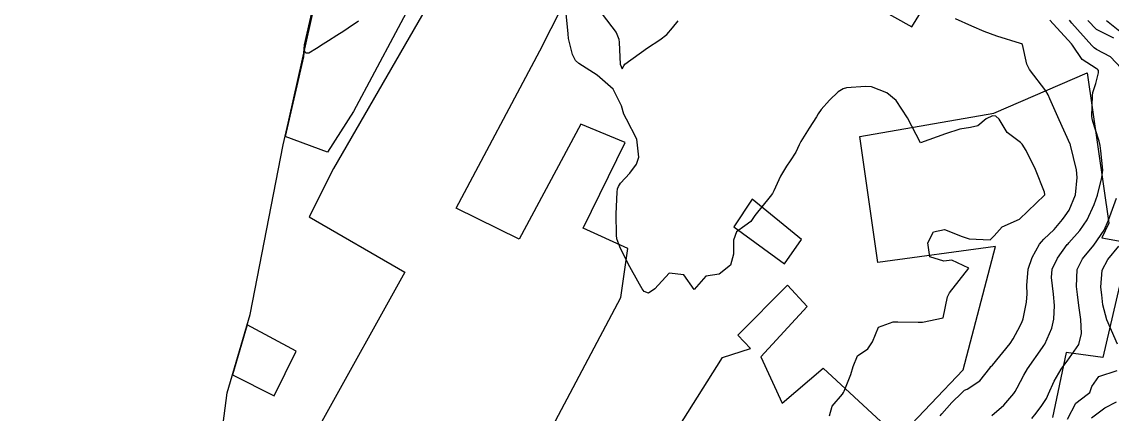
# Model space of a CAD drawing. Header units: metres. Extents: x 318500 to 325275, y 7408834 to 7428799.
# Drawn here: x 323284 to 323371.4, y 7419760.2 to 7419791.7 of the extents above; entities that cross this region are included whole.
import ezdxf

# ---------------------------------------------------------------- set-up
doc = ezdxf.new("R2010")
doc.units = ezdxf.units.M
doc.header["$MEASUREMENT"] = 0
for name, color, linetype in [('Area', 45, 'Continuous'), ('Curvas de Nivel 1m', 11, 'Continuous'), ('Curvas de Nivel 5m', 15, 'Continuous'), ('Edificações', 30, 'Continuous'), ('Vias Primárias', 230, 'Continuous')]:
    doc.layers.add(name, color=color, linetype=linetype)

msp = doc.modelspace()

# ---------------------------------------------------------------- linework, layer by layer
at = {"layer": 'Area'}
msp.add_lwpolyline([(323281.63, 7419676.427), (323284.294, 7419686.941), (323285.125, 7419691.786), (323286.507, 7419697.899), (323287.203, 7419700.715), (323288.965, 7419710.854), (323289.87, 7419715.014), (323292.349, 7419724.476), (323295.47, 7419735.563), (323298.911, 7419749.839), (323300.473, 7419761.966), (323302.329, 7419768.257), (323304.956, 7419781.859), (323306.597, 7419788.937), (323306.677, 7419789.901), (323310.356, 7419806.088), (323311.971, 7419812.197), (323312.165, 7419813.255), (323313.628, 7419819.838), (323316.507, 7419830.835), (323318.482, 7419837.441), (323319.796, 7419842.594), (323322.07, 7419850.012), (323324.466, 7419856.803)], dxfattribs=at)
at = {"layer": 'Curvas de Nivel 1m', "flags": 128}
for points, elevation in [([(323348.781, 7419760.105), (323348.998, 7419760.896), (323349.807, 7419761.863), (323349.904, 7419761.994), (323349.941, 7419762.089), (323350.476, 7419763.438), (323350.669, 7419764.082), (323351.009, 7419764.918), (323351.854, 7419765.502), (323352.218, 7419766.065), (323352.713, 7419767.222), (323353.884, 7419767.657), (323354.258, 7419767.66), (323355.884, 7419767.622), (323356.247, 7419767.644), (323357.89, 7419767.99), (323358.24, 7419769.66), (323358.392, 7419769.983), (323359.94, 7419771.96), (323358.576, 7419772.607), (323357.948, 7419772.533), (323356.829, 7419772.882), (323356.674, 7419774.009), (323357.105, 7419774.881), (323357.986, 7419775.079), (323359.428, 7419774.519), (323359.976, 7419774.331), (323361.67, 7419774.248), (323361.979, 7419774.552), (323362.625, 7419775.296), (323364, 7419775.91), (323366.019, 7419777.828), (323366.04, 7419777.86), (323366.048, 7419777.88), (323366.023, 7419778.074), (323365.3, 7419779.891), (323364.555, 7419781.421), (323364.217, 7419781.908), (323364.159, 7419781.987), (323364.081, 7419782.051), (323363.012, 7419782.849), (323362.389, 7419783.936), (323362.103, 7419784.169), (323361.842, 7419784.204), (323361.338, 7419783.948), (323360.669, 7419783.379), (323360.093, 7419783.264), (323359.24, 7419783.121), (323358.088, 7419782.748), (323356.08, 7419782.02), (323355.039, 7419784.031), (323354.121, 7419785.436), (323353.377, 7419786.051), (323352.137, 7419786.508), (323351.673, 7419786.541), (323350.135, 7419786.434), (323349.87, 7419786.366), (323349.479, 7419786.107), (323348.779, 7419785.454), (323348.109, 7419784.698), (323347.877, 7419784.35), (323347.747, 7419784.125), (323347.154, 7419783.198), (323346.476, 7419782.144), (323346.348, 7419781.874), (323346.067, 7419781.264), (323345.62, 7419780.594), (323345.327, 7419780.161), (323344.843, 7419779.363), (323344.316, 7419778.167), (323344.217, 7419777.969), (323344.016, 7419777.731), (323342.802, 7419776.188), (323342.462, 7419775.724), (323341.987, 7419775.36), (323341.309, 7419774.881), (323341.08, 7419774.213), (323341.073, 7419773.093), (323340.844, 7419772.216), (323339.932, 7419771.475), (323338.858, 7419771.313), (323337.92, 7419770.25), (323337.098, 7419771.429), (323335.933, 7419771.566), (323334.783, 7419770.297), (323334.261, 7419769.959), (323333.917, 7419770.084), (323333.755, 7419770.312), (323333.548, 7419770.69), (323332.636, 7419772.323), (323331.96, 7419773.677), (323331.735, 7419774.334), (323331.694, 7419774.614), (323331.67, 7419776.335), (323331.747, 7419778.064), (323331.78, 7419778.334), (323331.847, 7419778.508), (323332.027, 7419778.786), (323332.758, 7419779.604), (323333.289, 7419780.318), (323333.488, 7419780.886), (323333.316, 7419782.318), (323332.495, 7419783.927), (323332.276, 7419784.328), (323332.11, 7419785.005), (323331.419, 7419786.341), (323330.146, 7419787.452), (323328.681, 7419788.382), (323328.407, 7419788.631), (323328.167, 7419789.12), (323327.86, 7419790.393), (323327.813, 7419790.766), (323327.66, 7419792.396)], 729), ([(323311.012, 7419791.803), (323310.189, 7419791.218), (323309.834, 7419790.985), (323309.271, 7419790.639), (323308.596, 7419790.224), (323308.169, 7419789.948), (323307.637, 7419789.598), (323307.014, 7419789.217), (323306.798, 7419789.215), (323306.7, 7419789.37)], 729), ([(323330.55, 7419792.357), (323331.657, 7419790.876), (323331.882, 7419790.343), (323331.909, 7419790.075), (323331.989, 7419788.333), (323332.154, 7419787.956), (323332.272, 7419788.215), (323332.359, 7419788.328), (323334.173, 7419789.652), (323335.18, 7419790.295), (323335.741, 7419790.732), (323336.195, 7419791.255), (323336.649, 7419791.83)], 729), ([(323361.783, 7419760.155), (323362.748, 7419760.968), (323363.56, 7419761.912), (323363.656, 7419762.069), (323363.817, 7419762.367), (323364.349, 7419763.386), (323364.657, 7419763.898), (323365.857, 7419765.608), (323365.975, 7419765.763), (323366.046, 7419765.878), (323366.598, 7419767.154), (323366.767, 7419767.871), (323366.808, 7419768.97), (323366.738, 7419769.872), (323366.587, 7419771.22), (323366.645, 7419771.873), (323367.06, 7419772.762), (323367.844, 7419773.861), (323367.903, 7419773.929), (323367.972, 7419774.005), (323368.842, 7419774.992), (323369.428, 7419775.839), (323370.012, 7419777.064), (323370.263, 7419777.826), (323370.626, 7419779.237), (323370.689, 7419779.82), (323370.524, 7419781.373), (323370.474, 7419781.824), (323370.414, 7419782.155), (323370.093, 7419783.138), (323369.918, 7419783.652), (323369.863, 7419783.834), (323369.809, 7419784.13), (323369.859, 7419785.834), (323369.905, 7419786.062), (323370.144, 7419786.793), (323370.352, 7419787.632), (323370.337, 7419787.827), (323370.262, 7419787.929), (323370.162, 7419787.985), (323369.03, 7419788.708), (323368.25, 7419789.859), (323368.182, 7419789.961), (323366.444, 7419791.878)], 731), ([(323372.162, 7419788.012), (323371.298, 7419788.939), (323370.177, 7419789.526), (323369.987, 7419789.642), (323369.809, 7419789.836), (323368.206, 7419791.621), (323368.027, 7419791.862)], 732), ([(323371.571, 7419790.427), (323370.199, 7419791.123), (323369.48, 7419791.841)], 733), ([(323372.196, 7419790.853), (323370.985, 7419791.818)], 734), ([(323365.014, 7419759.891), (323365.346, 7419760.328), (323365.796, 7419760.937), (323366.17, 7419761.511), (323366.342, 7419761.875), (323366.8, 7419762.896), (323367.362, 7419763.865), (323367.564, 7419764.142), (323367.846, 7419764.506), (323368.76, 7419765.846), (323368.996, 7419766.721), (323368.929, 7419767.844), (323368.781, 7419768.972), (323368.662, 7419769.849), (323368.585, 7419770.508), (323368.65, 7419771.849), (323369.074, 7419772.722), (323369.97, 7419773.806), (323370.79, 7419775.016), (323371.158, 7419775.813), (323371.802, 7419777.588)], 732), ([(323371.861, 7419765.874), (323371.008, 7419767.813), (323370.702, 7419769.024), (323370.608, 7419769.82), (323370.546, 7419770.441), (323370.642, 7419771.819), (323371.098, 7419772.667), (323371.969, 7419773.723)], 733), ([(323367.852, 7419759.859), (323368.524, 7419761.124), (323369.45, 7419761.835), (323369.644, 7419762.001), (323369.82, 7419762.475), (323370.387, 7419763.267), (323371.839, 7419763.76)], 733), ([(323369.782, 7419759.946), (323370.855, 7419760.753), (323371.802, 7419761.251)], 734)]:
    msp.add_lwpolyline(points, dxfattribs=dict(at, elevation=elevation))
at = {"layer": 'Curvas de Nivel 5m', "elevation": 730, "flags": 128}
msp.add_lwpolyline([(323357.645, 7419760.128), (323357.784, 7419760.287), (323358.595, 7419761.181), (323359.386, 7419761.966), (323359.611, 7419762.165), (323359.815, 7419762.262), (323360.843, 7419762.926), (323361.626, 7419763.942), (323361.719, 7419764.064), (323361.843, 7419764.193), (323363.262, 7419765.919), (323363.498, 7419766.283), (323363.876, 7419767.002), (323364.188, 7419767.603), (323364.296, 7419767.904), (323364.584, 7419769.225), (323364.629, 7419769.899), (323364.608, 7419770.581), (323364.71, 7419771.898), (323365.034, 7419772.814), (323365.626, 7419773.885), (323365.772, 7419774.085), (323365.976, 7419774.283), (323366.785, 7419775.075), (323367.451, 7419775.865), (323367.687, 7419776.179), (323368.008, 7419776.632), (323368.506, 7419777.853), (323368.646, 7419779.246), (323368.591, 7419779.852), (323368.111, 7419781.828), (323368.104, 7419781.86), (323368.097, 7419781.877), (323368.081, 7419781.928), (323367.197, 7419783.869), (323366.452, 7419785.55), (323366.31, 7419785.878), (323366.135, 7419786.21), (323364.818, 7419787.9), (323364.602, 7419788.341), (323364.244, 7419789.909), (323364.181, 7419789.973), (323364.092, 7419790), (323362.19, 7419790.596), (323361.173, 7419790.973), (323360.201, 7419791.379), (323358.891, 7419791.98)], dxfattribs=at)
at = {"layer": 'Edificações'}
for points in [[(323310.573, 7419806.91), (323315.369, 7419813.007), (323319.387, 7419810.702), (323314.959, 7419803.073), (323319.015, 7419800.351), (323310.603, 7419784.537), (323308.517, 7419781.282), (323305.115, 7419782.543)], [(323333.475, 7419804.696), (323324.584, 7419808.121), (323317.569, 7419794.818), (323309.01, 7419779.962), (323307.044, 7419776.098), (323314.729, 7419771.657), (323308.062, 7419759.671), (323317.069, 7419753.487), (323321.137, 7419750.439), (323326.083, 7419758.343), (323332.042, 7419769.618), (323332.611, 7419773.551), (323329.028, 7419775.176), (323332.381, 7419782.063), (323328.84, 7419783.531), (323323.9, 7419774.302), (323318.852, 7419776.786), (323325.558, 7419789.41), (323329.213, 7419796.65), (323335.165, 7419792.999), (323336.296, 7419794.994), (323330.343, 7419798.795), (323333.475, 7419804.696)], [(323310.573, 7419806.91), (323307.971, 7419795.594), (323306.677, 7419789.901), (323306.597, 7419788.937), (323305.115, 7419782.543)], [(323355.38, 7419791.344), (323359.214, 7419797.53), (323345.767, 7419803.775), (323342.641, 7419800.004), (323351.134, 7419794.878), (323350.957, 7419793.818), (323355.38, 7419791.344)], [(323342.572, 7419777.51), (323341.098, 7419775.271), (323345.167, 7419772.326), (323346.524, 7419774.27), (323342.572, 7419777.51)], [(323300.896, 7419763.399), (323304.242, 7419761.732), (323305.998, 7419765.315), (323302.083, 7419767.424)], [(323302.083, 7419767.424), (323300.896, 7419763.399)]]:
    msp.add_lwpolyline(points, close=True, dxfattribs=at)
msp.add_lwpolyline([(323326.88, 7419743.665), (323340.198, 7419764.796), (323342.454, 7419765.531), (323341.419, 7419766.601), (323345.417, 7419770.595), (323346.988, 7419768.883), (323343.276, 7419764.853), (323344.99, 7419761.127), (323348.274, 7419763.944), (323354.322, 7419758.34), (323359.505, 7419763.806), (323362.101, 7419773.716), (323352.663, 7419772.431), (323351.222, 7419782.546), (323361.949, 7419784.416), (323369.436, 7419787.652), (323371.166, 7419775.589), (323370.626, 7419774.402), (323372.822, 7419774.007), (323370.699, 7419764.79), (323367.747, 7419765.186), (323366.669, 7419759.987)], dxfattribs=at)
at = {"layer": 'Vias Primárias'}
for points in [[(323463.151, 7419593.445, 0), (323461.926, 7419601.304, 0.173993)], [(323715.644, 7420145.548, 0), (323709.04, 7420132.939)], [(323831.088, 7420001.787, 0), (323833.844, 7420008.443, 0.220888)]]:
    msp.add_lwpolyline(points, format="xyb", dxfattribs=at)

doc.saveas('drawing.dxf')
